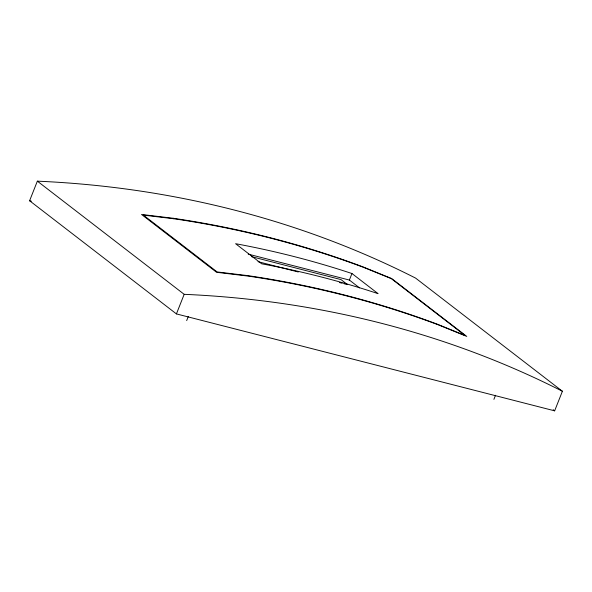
<?xml version="1.0" encoding="UTF-8"?>
<svg xmlns="http://www.w3.org/2000/svg" width="592" height="592" viewBox="0 0 592 592"><rect width="100%" height="100%" fill="white"/><g stroke="black" fill="none" stroke-linecap="round" stroke-linejoin="round"><path stroke-width="0.89" d="M29.6 200.747L37.355 181.159A1270.232 1038.568 -52.4 0 1 415.577 278.092L562.4 391.253L554.645 410.841L176.423 313.908L29.6 200.747L31.391 201.206M176.423 313.908L184.179 294.32L37.355 181.159M186.68 320.598L188.293 316.52M359.522 287.875L349.376 280.053L351.959 273.526C313.93 260.924 274.969 250.986 235.579 243.697L261.686 263.817C301.069 271.099 340.037 281.045 378.059 293.639L351.959 273.526M493.913 399.341L495.526 395.264M248.218 254.131L349.376 280.053M251.474 256.639L340.999 279.587L347.526 284.619M258.001 261.671L298.287 271.994M339.468 282.554L342.154 283.242M343.945 283.701L346.631 284.389M553.18 409.716L554.645 410.841M184.179 294.32A1270.232 1038.568 -52.4 0 1 562.4 391.253M173.212 218.27L141.518 214.452L216.561 272.29L248.255 276.109A1270.232 1038.568 -52.4 0 1 438.169 324.779L466.77 336.419L391.726 278.58L363.125 266.94A1270.232 1038.568 -52.4 0 0 173.212 218.27M173.863 218.766L143.382 215.103L217.123 271.935L247.604 275.606A1270.232 1038.568 -52.4 0 1 437.518 324.275L465.016 335.464L391.282 278.632L363.784 267.443A1270.232 1038.568 -52.4 0 0 173.863 218.766"/></g></svg>
